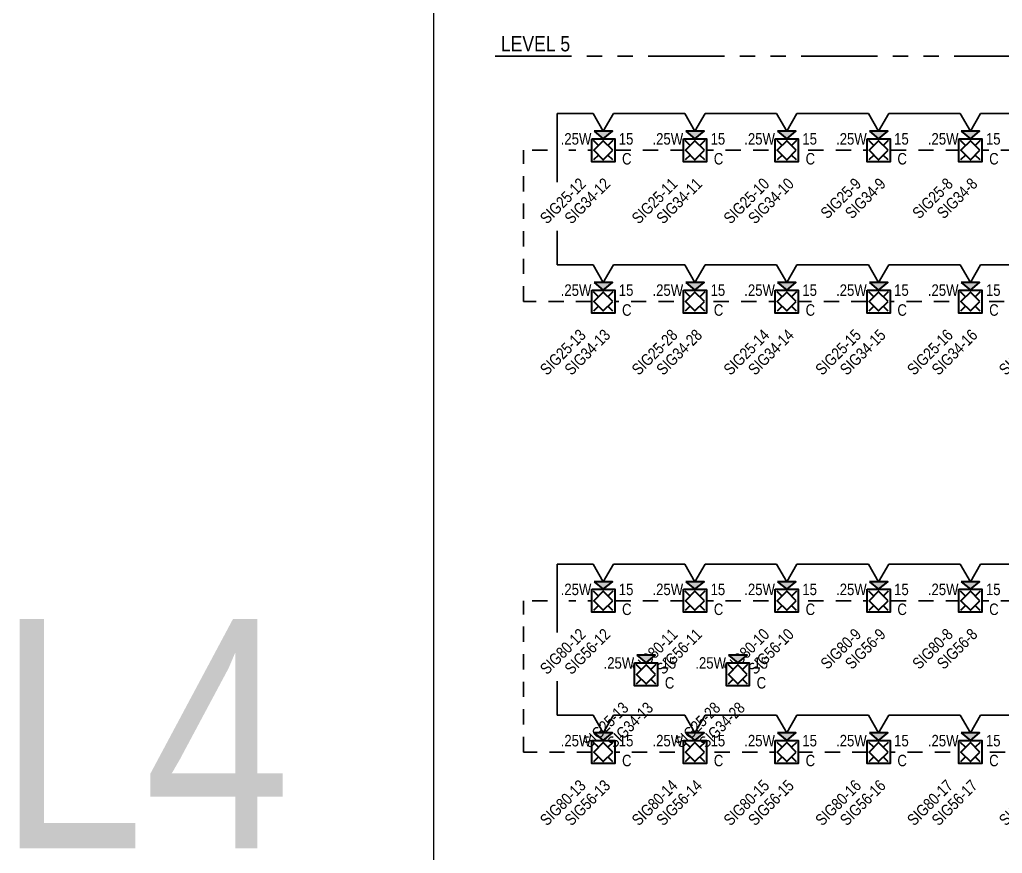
# Model space of a CAD drawing. Header units: inches. Extents: x 84 to 207, y -12 to 77.
# Drawn here: x 115.13 to 123.16, y 23.95 to 30.77 of the extents above; entities that cross this region are included whole.
import ezdxf
from ezdxf.enums import TextEntityAlignment as Align

# ---------------------------------------------------------------- set-up
doc = ezdxf.new("R2010")
doc.units = ezdxf.units.IN
doc.header["$MEASUREMENT"] = 0
doc.set_wipeout_variables(frame=1)
doc.linetypes.add('HIDDEN2', pattern=[0.1875, 0.125, -0.0625])
doc.linetypes.add('PHANTOM2', pattern=[1.25, 0.625, -0.125, 0.125, -0.125, 0.125, -0.125])
for name, color, linetype, lineweight in [('F-ALRM-INDC', 83, 'Continuous', 40), ('F-ALRM-WIRE-DTCT', 151, 'Continuous', 35), ('F-ALRM-WIRE-INDC', 3, 'Continuous', 35), ('F-ALRM-WIRE-SPKR', 221, 'HIDDEN2', 35), ('F-ANNO-INDC', 3, 'Continuous', 25), ('F-ANNO-INDC-ADDR', 91, 'Continuous', 25), ('F-ANNO-INDC-CAND', 120, 'Continuous', 25), ('F-ANNO-INDC-DESC', 111, 'Continuous', 25), ('F-ANNO-INDC-NOTE', 110, 'Continuous', 25), ('F-ANNO-SPKR-ADDR', 210, 'Continuous', 25), ('F-ANNO-SPKR-WATT', 220, 'Continuous', 25), ('F-ANNO-TEXT', 7, 'Continuous', 25), ('F-ANNO-WIPE', 7, 'Continuous', 0)]:
    doc.layers.add(name, color=color, linetype=linetype, lineweight=lineweight)
doc.styles.add('Body', font='', dxfattribs={"height": 0.09375})
doc.styles.get("Standard").update_dxf_attribs({"font": 'arial.ttf'})
doc.styles.get('Body').set_extended_font_data('Arial Narrow')

# ---------------------------------------------------------------- blocks, each defined once
blk = doc.blocks.new('*U22')
at = {"color": 0, "linetype": 'ByBlock', "lineweight": -2, "style": 'Body', "flags": 9}
blk.add_attdef('WIREDROP', text='', height=0.00938, dxfattribs=at).set_placement((0, -0.1449), align=Align.MIDDLE_CENTER)
at = {"layer": 'F-ANNO-INDC-ADDR', "style": 'Body', "flags": 8}
blk.add_attdef('NACTAG', text='', height=0.0938, rotation=45, dxfattribs=at).set_placement((-0.2007, -0.2176), align=Align.TOP_RIGHT)
at = {"layer": 'F-ANNO-INDC-DESC', "lineweight": 30, "flags": 51}
blk.add_attdef('DESCRIPTION', text='', height=0.0938, rotation=45, dxfattribs=at).set_placement((0.2007, -0.2176), align=Align.TOP_RIGHT)
at = {"layer": 'F-ANNO-INDC-NOTE', "lineweight": 30, "flags": 104}
blk.add_attdef('NOTES', text='', height=0.0938, dxfattribs=at).set_placement((-0.1927, -0.0693), align=Align.MIDDLE_RIGHT)
at = {"layer": 'F-ANNO-SPKR-ADDR', "style": 'Body', "flags": 8}
blk.add_attdef('SPEAKTAG', text='', height=0.0938, rotation=45, dxfattribs=at).set_placement((0, -0.2176), align=Align.TOP_RIGHT)
at = {"linetype": 'ByBlock', "ltscale": 0.5}
blk.add_wipeout([(-0.0938, 0.0937), (0.0937, 0.0937), (0.0937, -0.0938), (-0.0938, -0.0938)], dxfattribs=at).dxf.layer = 'F-ANNO-WIPE'
at = {"color": 0, "linetype": 'ByBlock', "lineweight": -2, "ltscale": 0.5}
for p, q in [((-0.0387, -0.0387), (-0.0793, -0.0793)), ((0.0793, -0.0793), (0.0387, -0.0387))]:
    blk.add_line(p, q, dxfattribs=at)
at = {"color": 0, "linetype": 'ByBlock', "lineweight": -2, "style": 'Body', "flags": 9}
blk.add_attdef('WIRE', (-0.0007, 0), '', height=0.00938, dxfattribs=at)
for tag, p in [('CONNFROM_SPEAK', (0, -0.1336)), ('CONNFROM_NAC', (0, -0.121)), ('ELEVATION', (0, -0.1084)), ('PID', (0, -0.0962))]:
    blk.add_attdef(tag, text='', height=0.00938, dxfattribs=at).set_placement(p, align=Align.MIDDLE_CENTER)
at = {"layer": 'F-ANNO-INDC', "style": 'Body', "flags": 8}
blk.add_attdef('CEIL', text='', height=0.0938, dxfattribs=at).set_placement((0.1927, -0.0693), align=Align.MIDDLE_CENTER)
at = {"layer": 'F-ANNO-INDC-NOTE', "style": 'Body'}
blk.add_attdef('NOTE', text='', height=0.0938, dxfattribs=at).set_placement((-0.1927, -0.0693), align=Align.MIDDLE_CENTER)
at = {"linetype": 'ByBlock'}
blk.add_wipeout([(-0.075, 0.1562), (0, 0.0937), (0.075, 0.1562)], dxfattribs=at).dxf.layer = 'F-ANNO-WIPE'
h = blk.add_hatch(color=0)
h.dxf.hatch_style = 1
h.paths.add_polyline_path([(0.075, 0.1562), (-0.075, 0.1562), (0, 0.0937)])
at = {"color": 0, "linetype": 'ByBlock', "lineweight": -2, "ltscale": 0.5}
for p, q in [((-0.0387, 0.0387), (-0.0793, 0.0793)), ((0.0793, 0.0793), (0.0387, 0.0387))]:
    blk.add_line(p, q, dxfattribs=at)
for points in [[(-0.0938, 0.0937), (0.0937, 0.0937), (0.0937, -0.0938), (-0.0938, -0.0938)], [(0.0774, 0), (0, 0.0774), (-0.0774, 0), (0, -0.0774)]]:
    blk.add_lwpolyline(points, close=True, dxfattribs=at)
at = {"color": 0, "linetype": 'ByBlock', "lineweight": -2}
blk.add_lwpolyline([(-0.075, 0.1562), (0, 0.0937), (0.075, 0.1562)], close=True, dxfattribs=at)
at = {"layer": 'F-ANNO-INDC', "style": 'Body', "flags": 8}
for tag, p in [('WG', (-0.1927, 0.229)), ('WP', (0.1927, 0.229))]:
    blk.add_attdef(tag, text='', height=0.0938, dxfattribs=at).set_placement(p, align=Align.MIDDLE_CENTER)
at = {"layer": 'F-ANNO-INDC-CAND', "style": 'Body', "flags": 8}
blk.add_attdef('CD', text='', height=0.0938, dxfattribs=at).set_placement((0.1871, 0.0933), align=Align.MIDDLE_CENTER)
at = {"layer": 'F-ANNO-SPKR-WATT', "linetype": 'Continuous', "style": 'Body', "flags": 8}
blk.add_attdef('WATT', text='', height=0.0938, dxfattribs=at).set_placement((-0.2221, 0.0933), align=Align.MIDDLE_CENTER)
blk = doc.blocks.new('*U64')
at = {"color": 0, "linetype": 'ByBlock', "lineweight": -2}
for points in [[(0, 0.1557), (-0.0833, 0.3)], [(0, 0.1557), (0.0833, 0.3)], [(0.0833, 0.3), (0.6667, 0.3)]]:
    blk.add_lwpolyline(points, dxfattribs=at)

msp = doc.modelspace()

# ---------------------------------------------------------------- linework, layer by layer
at = {"layer": 'F-ALRM-WIRE-DTCT', "color": 251, "linetype": 'PHANTOM2', "true_color": 0x636466}
msp.add_line((119.0119, 30.4679), (147.5653, 30.4679), dxfattribs=at)
at = {"layer": 'F-ALRM-WIRE-INDC'}
for p, q in [((119.8121, 29.9991), (119.5204, 29.9991)), ((119.5204, 29.0415), (119.5204, 28.7632)), ((119.8121, 28.7632), (119.5204, 28.7632)), ((119.8121, 26.3178), (119.5204, 26.3178)), ((119.5204, 25.3602), (119.5204, 25.0819)), ((119.8121, 25.0819), (119.5204, 25.0819))]:
    msp.add_line(p, q, dxfattribs=at)
at = {"layer": 'F-ALRM-WIRE-SPKR'}
for p, q in [((119.2429, 28.4627), (119.2429, 29.6986)), ((119.2429, 24.7814), (119.2429, 26.0173))]:
    msp.add_line(p, q, dxfattribs=at)
for points in [[(128.8954, 29.6986), (119.6141, 29.6986)], [(128.7978, 28.4627), (119.2429, 28.4627)], [(128.8954, 26.0173), (119.6141, 26.0173)], [(129.9305, 24.7814), (119.2429, 24.7814)]]:
    msp.add_lwpolyline(points, dxfattribs=at)

# ---------------------------------------------------------------- texts
at = {"layer": 'Defpoints', "color": 6, "style": 'Body'}
msp.add_text('L4', height=1.875, dxfattribs=at).set_placement((114.9507, 23.9934))
at = {"layer": 'F-ANNO-TEXT', "insert": (119.06, 30.5051), "char_height": 0.125, "width": 0.859512, "attachment_point": 7, "style": 'Body'}
msp.add_mtext('LEVEL 5', dxfattribs=at)

# ---------------------------------------------------------------- next in the draw order: block references
at = {"layer": 'F-ALRM-INDC'}
ref = msp.add_blockref('*U22', (122.8954, 29.6986), dxfattribs=at)
ref.add_attrib('CEIL', 'C', dxfattribs={"layer": 'F-ANNO-INDC', "height": 0.0938, "style": 'Body'}).set_placement((123.088, 29.6293), align=Align.MIDDLE_CENTER)
ref.add_attrib('NACTAG', 'SIG25-8', dxfattribs={"layer": 'F-ANNO-INDC-ADDR', "height": 0.09375, "rotation": 45, "style": 'Body'}).set_placement((122.6947, 29.481), align=Align.TOP_RIGHT)
ref.add_attrib('CD', '15', dxfattribs={"layer": 'F-ANNO-INDC-CAND', "height": 0.09375, "style": 'Body'}).set_placement((123.0824, 29.7919), align=Align.MIDDLE_CENTER)
ref.add_attrib('SPEAKTAG', 'SIG34-8', dxfattribs={"layer": 'F-ANNO-SPKR-ADDR', "height": 0.09375, "rotation": 45, "style": 'Body'}).set_placement((122.8954, 29.481), align=Align.TOP_RIGHT)
ref.add_attrib('WATT', '.25W', dxfattribs={"layer": 'F-ANNO-SPKR-WATT', "linetype": 'Continuous', "height": 0.09375, "style": 'Body'}).set_placement((122.6733, 29.7919), align=Align.MIDDLE_CENTER)
ref = msp.add_blockref('*U22', (119.8954, 28.4627), dxfattribs=at)
ref.add_attrib('CEIL', 'C', dxfattribs={"layer": 'F-ANNO-INDC', "height": 0.0938, "style": 'Body'}).set_placement((120.088, 28.3934), align=Align.MIDDLE_CENTER)
ref.add_attrib('NACTAG', 'SIG25-13', dxfattribs={"layer": 'F-ANNO-INDC-ADDR', "height": 0.09375, "rotation": 45, "style": 'Body'}).set_placement((119.6947, 28.245), align=Align.TOP_RIGHT)
ref.add_attrib('CD', '15', dxfattribs={"layer": 'F-ANNO-INDC-CAND', "height": 0.09375, "style": 'Body'}).set_placement((120.0824, 28.5559), align=Align.MIDDLE_CENTER)
ref.add_attrib('SPEAKTAG', 'SIG34-13', dxfattribs={"layer": 'F-ANNO-SPKR-ADDR', "height": 0.09375, "rotation": 45, "style": 'Body'}).set_placement((119.8954, 28.245), align=Align.TOP_RIGHT)
ref.add_attrib('WATT', '.25W', dxfattribs={"layer": 'F-ANNO-SPKR-WATT', "linetype": 'Continuous', "height": 0.09375, "style": 'Body'}).set_placement((119.6733, 28.5559), align=Align.MIDDLE_CENTER)
ref = msp.add_blockref('*U22', (121.3954, 28.4627), dxfattribs=at)
ref.add_attrib('CEIL', 'C', dxfattribs={"layer": 'F-ANNO-INDC', "height": 0.0938, "style": 'Body'}).set_placement((121.588, 28.3934), align=Align.MIDDLE_CENTER)
ref.add_attrib('NACTAG', 'SIG25-14', dxfattribs={"layer": 'F-ANNO-INDC-ADDR', "height": 0.09375, "rotation": 45, "style": 'Body'}).set_placement((121.1947, 28.245), align=Align.TOP_RIGHT)
ref.add_attrib('CD', '15', dxfattribs={"layer": 'F-ANNO-INDC-CAND', "height": 0.09375, "style": 'Body'}).set_placement((121.5824, 28.5559), align=Align.MIDDLE_CENTER)
ref.add_attrib('SPEAKTAG', 'SIG34-14', dxfattribs={"layer": 'F-ANNO-SPKR-ADDR', "height": 0.09375, "rotation": 45, "style": 'Body'}).set_placement((121.3954, 28.245), align=Align.TOP_RIGHT)
ref.add_attrib('WATT', '.25W', dxfattribs={"layer": 'F-ANNO-SPKR-WATT', "linetype": 'Continuous', "height": 0.09375, "style": 'Body'}).set_placement((121.1733, 28.5559), align=Align.MIDDLE_CENTER)
ref = msp.add_blockref('*U22', (122.8954, 26.0173), dxfattribs=at)
ref.add_attrib('CEIL', 'C', dxfattribs={"layer": 'F-ANNO-INDC', "height": 0.0938, "style": 'Body'}).set_placement((123.088, 25.948), align=Align.MIDDLE_CENTER)
ref.add_attrib('NACTAG', 'SIG80-8', dxfattribs={"layer": 'F-ANNO-INDC-ADDR', "height": 0.09375, "rotation": 45, "style": 'Body'}).set_placement((122.6947, 25.7997), align=Align.TOP_RIGHT)
ref.add_attrib('CD', '15', dxfattribs={"layer": 'F-ANNO-INDC-CAND', "height": 0.09375, "style": 'Body'}).set_placement((123.0824, 26.1106), align=Align.MIDDLE_CENTER)
ref.add_attrib('SPEAKTAG', 'SIG56-8', dxfattribs={"layer": 'F-ANNO-SPKR-ADDR', "height": 0.09375, "rotation": 45, "style": 'Body'}).set_placement((122.8954, 25.7997), align=Align.TOP_RIGHT)
ref.add_attrib('WATT', '.25W', dxfattribs={"layer": 'F-ANNO-SPKR-WATT', "linetype": 'Continuous', "height": 0.09375, "style": 'Body'}).set_placement((122.6733, 26.1106), align=Align.MIDDLE_CENTER)
ref = msp.add_blockref('*U22', (119.8954, 24.7814), dxfattribs=at)
ref.add_attrib('CEIL', 'C', dxfattribs={"layer": 'F-ANNO-INDC', "height": 0.0938, "style": 'Body'}).set_placement((120.088, 24.7121), align=Align.MIDDLE_CENTER)
ref.add_attrib('NACTAG', 'SIG80-13', dxfattribs={"layer": 'F-ANNO-INDC-ADDR', "height": 0.09375, "rotation": 45, "style": 'Body'}).set_placement((119.6947, 24.5637), align=Align.TOP_RIGHT)
ref.add_attrib('CD', '15', dxfattribs={"layer": 'F-ANNO-INDC-CAND', "height": 0.09375, "style": 'Body'}).set_placement((120.0824, 24.8746), align=Align.MIDDLE_CENTER)
ref.add_attrib('SPEAKTAG', 'SIG56-13', dxfattribs={"layer": 'F-ANNO-SPKR-ADDR', "height": 0.09375, "rotation": 45, "style": 'Body'}).set_placement((119.8954, 24.5637), align=Align.TOP_RIGHT)
ref.add_attrib('WATT', '.25W', dxfattribs={"layer": 'F-ANNO-SPKR-WATT', "linetype": 'Continuous', "height": 0.09375, "style": 'Body'}).set_placement((119.6733, 24.8746), align=Align.MIDDLE_CENTER)

# ---------------------------------------------------------------- next in the draw order: block references
ref = msp.add_blockref('*U22', (122.1454, 29.6986), dxfattribs=at)
ref.add_attrib('CEIL', 'C', dxfattribs={"layer": 'F-ANNO-INDC', "height": 0.0938, "style": 'Body'}).set_placement((122.338, 29.6293), align=Align.MIDDLE_CENTER)
ref.add_attrib('NACTAG', 'SIG25-9', dxfattribs={"layer": 'F-ANNO-INDC-ADDR', "height": 0.09375, "rotation": 45, "style": 'Body'}).set_placement((121.9447, 29.481), align=Align.TOP_RIGHT)
ref.add_attrib('CD', '15', dxfattribs={"layer": 'F-ANNO-INDC-CAND', "height": 0.09375, "style": 'Body'}).set_placement((122.3324, 29.7919), align=Align.MIDDLE_CENTER)
ref.add_attrib('SPEAKTAG', 'SIG34-9', dxfattribs={"layer": 'F-ANNO-SPKR-ADDR', "height": 0.09375, "rotation": 45, "style": 'Body'}).set_placement((122.1454, 29.481), align=Align.TOP_RIGHT)
ref.add_attrib('WATT', '.25W', dxfattribs={"layer": 'F-ANNO-SPKR-WATT', "linetype": 'Continuous', "height": 0.09375, "style": 'Body'}).set_placement((121.9233, 29.7919), align=Align.MIDDLE_CENTER)
ref = msp.add_blockref('*U22', (120.6454, 28.4627), dxfattribs=at)
ref.add_attrib('CEIL', 'C', dxfattribs={"layer": 'F-ANNO-INDC', "height": 0.0938, "style": 'Body'}).set_placement((120.838, 28.3934), align=Align.MIDDLE_CENTER)
ref.add_attrib('NACTAG', 'SIG25-28', dxfattribs={"layer": 'F-ANNO-INDC-ADDR', "height": 0.09375, "rotation": 45, "style": 'Body'}).set_placement((120.4447, 28.245), align=Align.TOP_RIGHT)
ref.add_attrib('CD', '15', dxfattribs={"layer": 'F-ANNO-INDC-CAND', "height": 0.09375, "style": 'Body'}).set_placement((120.8324, 28.5559), align=Align.MIDDLE_CENTER)
ref.add_attrib('SPEAKTAG', 'SIG34-28', dxfattribs={"layer": 'F-ANNO-SPKR-ADDR', "height": 0.09375, "rotation": 45, "style": 'Body'}).set_placement((120.6454, 28.245), align=Align.TOP_RIGHT)
ref.add_attrib('WATT', '.25W', dxfattribs={"layer": 'F-ANNO-SPKR-WATT', "linetype": 'Continuous', "height": 0.09375, "style": 'Body'}).set_placement((120.4233, 28.5559), align=Align.MIDDLE_CENTER)
ref = msp.add_blockref('*U22', (122.1454, 28.4627), dxfattribs=at)
ref.add_attrib('CEIL', 'C', dxfattribs={"layer": 'F-ANNO-INDC', "height": 0.0938, "style": 'Body'}).set_placement((122.338, 28.3934), align=Align.MIDDLE_CENTER)
ref.add_attrib('NACTAG', 'SIG25-15', dxfattribs={"layer": 'F-ANNO-INDC-ADDR', "height": 0.09375, "rotation": 45, "style": 'Body'}).set_placement((121.9447, 28.245), align=Align.TOP_RIGHT)
ref.add_attrib('CD', '15', dxfattribs={"layer": 'F-ANNO-INDC-CAND', "height": 0.09375, "style": 'Body'}).set_placement((122.3324, 28.5559), align=Align.MIDDLE_CENTER)
ref.add_attrib('SPEAKTAG', 'SIG34-15', dxfattribs={"layer": 'F-ANNO-SPKR-ADDR', "height": 0.09375, "rotation": 45, "style": 'Body'}).set_placement((122.1454, 28.245), align=Align.TOP_RIGHT)
ref.add_attrib('WATT', '.25W', dxfattribs={"layer": 'F-ANNO-SPKR-WATT', "linetype": 'Continuous', "height": 0.09375, "style": 'Body'}).set_placement((121.9233, 28.5559), align=Align.MIDDLE_CENTER)
ref = msp.add_blockref('*U22', (122.1454, 26.0173), dxfattribs=at)
ref.add_attrib('CEIL', 'C', dxfattribs={"layer": 'F-ANNO-INDC', "height": 0.0938, "style": 'Body'}).set_placement((122.338, 25.948), align=Align.MIDDLE_CENTER)
ref.add_attrib('NACTAG', 'SIG80-9', dxfattribs={"layer": 'F-ANNO-INDC-ADDR', "height": 0.09375, "rotation": 45, "style": 'Body'}).set_placement((121.9447, 25.7997), align=Align.TOP_RIGHT)
ref.add_attrib('CD', '15', dxfattribs={"layer": 'F-ANNO-INDC-CAND', "height": 0.09375, "style": 'Body'}).set_placement((122.3324, 26.1106), align=Align.MIDDLE_CENTER)
ref.add_attrib('SPEAKTAG', 'SIG56-9', dxfattribs={"layer": 'F-ANNO-SPKR-ADDR', "height": 0.09375, "rotation": 45, "style": 'Body'}).set_placement((122.1454, 25.7997), align=Align.TOP_RIGHT)
ref.add_attrib('WATT', '.25W', dxfattribs={"layer": 'F-ANNO-SPKR-WATT', "linetype": 'Continuous', "height": 0.09375, "style": 'Body'}).set_placement((121.9233, 26.1106), align=Align.MIDDLE_CENTER)
ref = msp.add_blockref('*U22', (120.6454, 24.7814), dxfattribs=at)
ref.add_attrib('CEIL', 'C', dxfattribs={"layer": 'F-ANNO-INDC', "height": 0.0938, "style": 'Body'}).set_placement((120.838, 24.7121), align=Align.MIDDLE_CENTER)
ref.add_attrib('NACTAG', 'SIG80-14', dxfattribs={"layer": 'F-ANNO-INDC-ADDR', "height": 0.09375, "rotation": 45, "style": 'Body'}).set_placement((120.4447, 24.5637), align=Align.TOP_RIGHT)
ref.add_attrib('CD', '15', dxfattribs={"layer": 'F-ANNO-INDC-CAND', "height": 0.09375, "style": 'Body'}).set_placement((120.8324, 24.8746), align=Align.MIDDLE_CENTER)
ref.add_attrib('SPEAKTAG', 'SIG56-14', dxfattribs={"layer": 'F-ANNO-SPKR-ADDR', "height": 0.09375, "rotation": 45, "style": 'Body'}).set_placement((120.6454, 24.5637), align=Align.TOP_RIGHT)
ref.add_attrib('WATT', '.25W', dxfattribs={"layer": 'F-ANNO-SPKR-WATT', "linetype": 'Continuous', "height": 0.09375, "style": 'Body'}).set_placement((120.4233, 24.8746), align=Align.MIDDLE_CENTER)
at = {"layer": 'F-ALRM-WIRE-INDC'}
for p in [(122.8954, 29.6991), (122.8954, 26.0178)]:
    msp.add_blockref('*U64', p, dxfattribs=at)

# ---------------------------------------------------------------- next in the draw order: block references
at = {"layer": 'F-ALRM-INDC'}
ref = msp.add_blockref('*U22', (121.3954, 29.6986), dxfattribs=at)
ref.add_attrib('CEIL', 'C', dxfattribs={"layer": 'F-ANNO-INDC', "height": 0.0938, "style": 'Body'}).set_placement((121.588, 29.6293), align=Align.MIDDLE_CENTER)
ref.add_attrib('NACTAG', 'SIG25-10', dxfattribs={"layer": 'F-ANNO-INDC-ADDR', "height": 0.09375, "rotation": 45, "style": 'Body'}).set_placement((121.1947, 29.481), align=Align.TOP_RIGHT)
ref.add_attrib('CD', '15', dxfattribs={"layer": 'F-ANNO-INDC-CAND', "height": 0.09375, "style": 'Body'}).set_placement((121.5824, 29.7919), align=Align.MIDDLE_CENTER)
ref.add_attrib('SPEAKTAG', 'SIG34-10', dxfattribs={"layer": 'F-ANNO-SPKR-ADDR', "height": 0.09375, "rotation": 45, "style": 'Body'}).set_placement((121.3954, 29.481), align=Align.TOP_RIGHT)
ref.add_attrib('WATT', '.25W', dxfattribs={"layer": 'F-ANNO-SPKR-WATT', "linetype": 'Continuous', "height": 0.09375, "style": 'Body'}).set_placement((121.1733, 29.7919), align=Align.MIDDLE_CENTER)
ref = msp.add_blockref('*U22', (122.8954, 28.4627), dxfattribs=at)
ref.add_attrib('CEIL', 'C', dxfattribs={"layer": 'F-ANNO-INDC', "height": 0.0938, "style": 'Body'}).set_placement((123.088, 28.3934), align=Align.MIDDLE_CENTER)
ref.add_attrib('NACTAG', 'SIG25-16', dxfattribs={"layer": 'F-ANNO-INDC-ADDR', "height": 0.09375, "rotation": 45, "style": 'Body'}).set_placement((122.6947, 28.245), align=Align.TOP_RIGHT)
ref.add_attrib('CD', '15', dxfattribs={"layer": 'F-ANNO-INDC-CAND', "height": 0.09375, "style": 'Body'}).set_placement((123.0824, 28.5559), align=Align.MIDDLE_CENTER)
ref.add_attrib('SPEAKTAG', 'SIG34-16', dxfattribs={"layer": 'F-ANNO-SPKR-ADDR', "height": 0.09375, "rotation": 45, "style": 'Body'}).set_placement((122.8954, 28.245), align=Align.TOP_RIGHT)
ref.add_attrib('WATT', '.25W', dxfattribs={"layer": 'F-ANNO-SPKR-WATT', "linetype": 'Continuous', "height": 0.09375, "style": 'Body'}).set_placement((122.6733, 28.5559), align=Align.MIDDLE_CENTER)
ref = msp.add_blockref('*U22', (121.3954, 26.0173), dxfattribs=at)
ref.add_attrib('CEIL', 'C', dxfattribs={"layer": 'F-ANNO-INDC', "height": 0.0938, "style": 'Body'}).set_placement((121.588, 25.948), align=Align.MIDDLE_CENTER)
ref.add_attrib('NACTAG', 'SIG80-10', dxfattribs={"layer": 'F-ANNO-INDC-ADDR', "height": 0.09375, "rotation": 45, "style": 'Body'}).set_placement((121.1947, 25.7997), align=Align.TOP_RIGHT)
ref.add_attrib('CD', '15', dxfattribs={"layer": 'F-ANNO-INDC-CAND', "height": 0.09375, "style": 'Body'}).set_placement((121.5824, 26.1106), align=Align.MIDDLE_CENTER)
ref.add_attrib('SPEAKTAG', 'SIG56-10', dxfattribs={"layer": 'F-ANNO-SPKR-ADDR', "height": 0.09375, "rotation": 45, "style": 'Body'}).set_placement((121.3954, 25.7997), align=Align.TOP_RIGHT)
ref.add_attrib('WATT', '.25W', dxfattribs={"layer": 'F-ANNO-SPKR-WATT', "linetype": 'Continuous', "height": 0.09375, "style": 'Body'}).set_placement((121.1733, 26.1106), align=Align.MIDDLE_CENTER)
ref = msp.add_blockref('*U22', (121.3954, 24.7814), dxfattribs=at)
ref.add_attrib('CEIL', 'C', dxfattribs={"layer": 'F-ANNO-INDC', "height": 0.0938, "style": 'Body'}).set_placement((121.588, 24.7121), align=Align.MIDDLE_CENTER)
ref.add_attrib('NACTAG', 'SIG80-15', dxfattribs={"layer": 'F-ANNO-INDC-ADDR', "height": 0.09375, "rotation": 45, "style": 'Body'}).set_placement((121.1947, 24.5637), align=Align.TOP_RIGHT)
ref.add_attrib('CD', '15', dxfattribs={"layer": 'F-ANNO-INDC-CAND', "height": 0.09375, "style": 'Body'}).set_placement((121.5824, 24.8746), align=Align.MIDDLE_CENTER)
ref.add_attrib('SPEAKTAG', 'SIG56-15', dxfattribs={"layer": 'F-ANNO-SPKR-ADDR', "height": 0.09375, "rotation": 45, "style": 'Body'}).set_placement((121.3954, 24.5637), align=Align.TOP_RIGHT)
ref.add_attrib('WATT', '.25W', dxfattribs={"layer": 'F-ANNO-SPKR-WATT', "linetype": 'Continuous', "height": 0.09375, "style": 'Body'}).set_placement((121.1733, 24.8746), align=Align.MIDDLE_CENTER)
at = {"layer": 'F-ALRM-WIRE-INDC'}
for p in [(122.1454, 29.6991), (119.8954, 28.4632), (120.6454, 28.4632), (121.3954, 28.4632), (122.1454, 26.0178), (119.8954, 24.7819)]:
    msp.add_blockref('*U64', p, dxfattribs=at)

# ---------------------------------------------------------------- next in the draw order: block references
at = {"layer": 'F-ALRM-INDC'}
ref = msp.add_blockref('*U22', (120.6454, 29.6986), dxfattribs=at)
ref.add_attrib('CEIL', 'C', dxfattribs={"layer": 'F-ANNO-INDC', "height": 0.0938, "style": 'Body'}).set_placement((120.838, 29.6293), align=Align.MIDDLE_CENTER)
ref.add_attrib('NACTAG', 'SIG25-11', dxfattribs={"layer": 'F-ANNO-INDC-ADDR', "height": 0.09375, "rotation": 45, "style": 'Body'}).set_placement((120.4447, 29.481), align=Align.TOP_RIGHT)
ref.add_attrib('CD', '15', dxfattribs={"layer": 'F-ANNO-INDC-CAND', "height": 0.09375, "style": 'Body'}).set_placement((120.8324, 29.7919), align=Align.MIDDLE_CENTER)
ref.add_attrib('SPEAKTAG', 'SIG34-11', dxfattribs={"layer": 'F-ANNO-SPKR-ADDR', "height": 0.09375, "rotation": 45, "style": 'Body'}).set_placement((120.6454, 29.481), align=Align.TOP_RIGHT)
ref.add_attrib('WATT', '.25W', dxfattribs={"layer": 'F-ANNO-SPKR-WATT', "linetype": 'Continuous', "height": 0.09375, "style": 'Body'}).set_placement((120.4233, 29.7919), align=Align.MIDDLE_CENTER)
ref = msp.add_blockref('*U22', (123.6454, 28.4627), dxfattribs=at)
ref.add_attrib('CEIL', 'C', dxfattribs={"layer": 'F-ANNO-INDC', "height": 0.0938, "style": 'Body'}).set_placement((123.838, 28.3934), align=Align.MIDDLE_CENTER)
ref.add_attrib('NACTAG', 'SIG25-17', dxfattribs={"layer": 'F-ANNO-INDC-ADDR', "height": 0.09375, "rotation": 45, "style": 'Body'}).set_placement((123.4447, 28.245), align=Align.TOP_RIGHT)
ref.add_attrib('CD', '15', dxfattribs={"layer": 'F-ANNO-INDC-CAND', "height": 0.09375, "style": 'Body'}).set_placement((123.8324, 28.5559), align=Align.MIDDLE_CENTER)
ref.add_attrib('SPEAKTAG', 'SIG34-17', dxfattribs={"layer": 'F-ANNO-SPKR-ADDR', "height": 0.09375, "rotation": 45, "style": 'Body'}).set_placement((123.6454, 28.245), align=Align.TOP_RIGHT)
ref.add_attrib('WATT', '.25W', dxfattribs={"layer": 'F-ANNO-SPKR-WATT', "linetype": 'Continuous', "height": 0.09375, "style": 'Body'}).set_placement((123.4233, 28.5559), align=Align.MIDDLE_CENTER)
ref = msp.add_blockref('*U22', (120.6454, 26.0173), dxfattribs=at)
ref.add_attrib('CEIL', 'C', dxfattribs={"layer": 'F-ANNO-INDC', "height": 0.0938, "style": 'Body'}).set_placement((120.838, 25.948), align=Align.MIDDLE_CENTER)
ref.add_attrib('NACTAG', 'SIG80-11', dxfattribs={"layer": 'F-ANNO-INDC-ADDR', "height": 0.09375, "rotation": 45, "style": 'Body'}).set_placement((120.4447, 25.7997), align=Align.TOP_RIGHT)
ref.add_attrib('CD', '15', dxfattribs={"layer": 'F-ANNO-INDC-CAND', "height": 0.09375, "style": 'Body'}).set_placement((120.8324, 26.1106), align=Align.MIDDLE_CENTER)
ref.add_attrib('SPEAKTAG', 'SIG56-11', dxfattribs={"layer": 'F-ANNO-SPKR-ADDR', "height": 0.09375, "rotation": 45, "style": 'Body'}).set_placement((120.6454, 25.7997), align=Align.TOP_RIGHT)
ref.add_attrib('WATT', '.25W', dxfattribs={"layer": 'F-ANNO-SPKR-WATT', "linetype": 'Continuous', "height": 0.09375, "style": 'Body'}).set_placement((120.4233, 26.1106), align=Align.MIDDLE_CENTER)
ref = msp.add_blockref('*U22', (122.1454, 24.7814), dxfattribs=at)
ref.add_attrib('CEIL', 'C', dxfattribs={"layer": 'F-ANNO-INDC', "height": 0.0938, "style": 'Body'}).set_placement((122.338, 24.7121), align=Align.MIDDLE_CENTER)
ref.add_attrib('NACTAG', 'SIG80-16', dxfattribs={"layer": 'F-ANNO-INDC-ADDR', "height": 0.09375, "rotation": 45, "style": 'Body'}).set_placement((121.9447, 24.5637), align=Align.TOP_RIGHT)
ref.add_attrib('CD', '15', dxfattribs={"layer": 'F-ANNO-INDC-CAND', "height": 0.09375, "style": 'Body'}).set_placement((122.3324, 24.8746), align=Align.MIDDLE_CENTER)
ref.add_attrib('SPEAKTAG', 'SIG56-16', dxfattribs={"layer": 'F-ANNO-SPKR-ADDR', "height": 0.09375, "rotation": 45, "style": 'Body'}).set_placement((122.1454, 24.5637), align=Align.TOP_RIGHT)
ref.add_attrib('WATT', '.25W', dxfattribs={"layer": 'F-ANNO-SPKR-WATT', "linetype": 'Continuous', "height": 0.09375, "style": 'Body'}).set_placement((121.9233, 24.8746), align=Align.MIDDLE_CENTER)
at = {"layer": 'F-ALRM-WIRE-INDC'}
for p in [(121.3954, 29.6991), (122.1454, 28.4632), (121.3954, 26.0178), (120.6454, 24.7819)]:
    msp.add_blockref('*U64', p, dxfattribs=at)

# ---------------------------------------------------------------- next in the draw order: block references
at = {"layer": 'F-ALRM-INDC'}
ref = msp.add_blockref('*U22', (119.8954, 29.6986), dxfattribs=at)
ref.add_attrib('CEIL', 'C', dxfattribs={"layer": 'F-ANNO-INDC', "height": 0.0938, "style": 'Body'}).set_placement((120.088, 29.6293), align=Align.MIDDLE_CENTER)
ref.add_attrib('NACTAG', 'SIG25-12', dxfattribs={"layer": 'F-ANNO-INDC-ADDR', "height": 0.09375, "rotation": 45, "style": 'Body'}).set_placement((119.6947, 29.481), align=Align.TOP_RIGHT)
ref.add_attrib('CD', '15', dxfattribs={"layer": 'F-ANNO-INDC-CAND', "height": 0.09375, "style": 'Body'}).set_placement((120.0824, 29.7919), align=Align.MIDDLE_CENTER)
ref.add_attrib('SPEAKTAG', 'SIG34-12', dxfattribs={"layer": 'F-ANNO-SPKR-ADDR', "height": 0.09375, "rotation": 45, "style": 'Body'}).set_placement((119.8954, 29.481), align=Align.TOP_RIGHT)
ref.add_attrib('WATT', '.25W', dxfattribs={"layer": 'F-ANNO-SPKR-WATT', "linetype": 'Continuous', "height": 0.09375, "style": 'Body'}).set_placement((119.6733, 29.7919), align=Align.MIDDLE_CENTER)
ref = msp.add_blockref('*U22', (119.8954, 26.0173), dxfattribs=at)
ref.add_attrib('CEIL', 'C', dxfattribs={"layer": 'F-ANNO-INDC', "height": 0.0938, "style": 'Body'}).set_placement((120.088, 25.948), align=Align.MIDDLE_CENTER)
ref.add_attrib('NACTAG', 'SIG80-12', dxfattribs={"layer": 'F-ANNO-INDC-ADDR', "height": 0.09375, "rotation": 45, "style": 'Body'}).set_placement((119.6947, 25.7997), align=Align.TOP_RIGHT)
ref.add_attrib('CD', '15', dxfattribs={"layer": 'F-ANNO-INDC-CAND', "height": 0.09375, "style": 'Body'}).set_placement((120.0824, 26.1106), align=Align.MIDDLE_CENTER)
ref.add_attrib('SPEAKTAG', 'SIG56-12', dxfattribs={"layer": 'F-ANNO-SPKR-ADDR', "height": 0.09375, "rotation": 45, "style": 'Body'}).set_placement((119.8954, 25.7997), align=Align.TOP_RIGHT)
ref.add_attrib('WATT', '.25W', dxfattribs={"layer": 'F-ANNO-SPKR-WATT', "linetype": 'Continuous', "height": 0.09375, "style": 'Body'}).set_placement((119.6733, 26.1106), align=Align.MIDDLE_CENTER)
ref = msp.add_blockref('*U22', (122.8954, 24.7814), dxfattribs=at)
ref.add_attrib('CEIL', 'C', dxfattribs={"layer": 'F-ANNO-INDC', "height": 0.0938, "style": 'Body'}).set_placement((123.088, 24.7121), align=Align.MIDDLE_CENTER)
ref.add_attrib('NACTAG', 'SIG80-17', dxfattribs={"layer": 'F-ANNO-INDC-ADDR', "height": 0.09375, "rotation": 45, "style": 'Body'}).set_placement((122.6947, 24.5637), align=Align.TOP_RIGHT)
ref.add_attrib('CD', '15', dxfattribs={"layer": 'F-ANNO-INDC-CAND', "height": 0.09375, "style": 'Body'}).set_placement((123.0824, 24.8746), align=Align.MIDDLE_CENTER)
ref.add_attrib('SPEAKTAG', 'SIG56-17', dxfattribs={"layer": 'F-ANNO-SPKR-ADDR', "height": 0.09375, "rotation": 45, "style": 'Body'}).set_placement((122.8954, 24.5637), align=Align.TOP_RIGHT)
ref.add_attrib('WATT', '.25W', dxfattribs={"layer": 'F-ANNO-SPKR-WATT', "linetype": 'Continuous', "height": 0.09375, "style": 'Body'}).set_placement((122.6733, 24.8746), align=Align.MIDDLE_CENTER)
at = {"layer": 'F-ALRM-WIRE-INDC'}
for p in [(120.6454, 29.6991), (122.8954, 28.4632), (120.6454, 26.0178), (121.3954, 24.7819)]:
    msp.add_blockref('*U64', p, dxfattribs=at)

# ---------------------------------------------------------------- next in the draw order: linework, layer by layer
for p, q in [((119.5204, 29.9991), (119.5204, 29.4393)), ((119.5204, 26.3178), (119.5204, 25.758))]:
    msp.add_line(p, q, dxfattribs=at)
at = {"layer": 'F-ALRM-WIRE-SPKR'}
for points in [[(119.4411, 29.6986), (119.2429, 29.6986)], [(119.4411, 26.0173), (119.2429, 26.0173)]]:
    msp.add_lwpolyline(points, dxfattribs=at)

# ---------------------------------------------------------------- next in the draw order: block references
at = {"layer": 'F-ALRM-INDC'}
ref = msp.add_blockref('*U22', (120.2454, 25.4162), dxfattribs=at)
ref.add_attrib('CEIL', 'C', dxfattribs={"layer": 'F-ANNO-INDC', "height": 0.0938, "style": 'Body'}).set_placement((120.4381, 25.3469), align=Align.MIDDLE_CENTER)
ref.add_attrib('NACTAG', 'SIG25-13', dxfattribs={"layer": 'F-ANNO-INDC-ADDR', "height": 0.09375, "rotation": 45, "style": 'Body'}).set_placement((120.0447, 25.1986), align=Align.TOP_RIGHT)
ref.add_attrib('CD', '15', dxfattribs={"layer": 'F-ANNO-INDC-CAND', "height": 0.09375, "style": 'Body'}).set_placement((120.4325, 25.5095), align=Align.MIDDLE_CENTER)
ref.add_attrib('SPEAKTAG', 'SIG34-13', dxfattribs={"layer": 'F-ANNO-SPKR-ADDR', "height": 0.09375, "rotation": 45, "style": 'Body'}).set_placement((120.2454, 25.1986), align=Align.TOP_RIGHT)
ref.add_attrib('WATT', '.25W', dxfattribs={"layer": 'F-ANNO-SPKR-WATT', "linetype": 'Continuous', "height": 0.09375, "style": 'Body'}).set_placement((120.0234, 25.5095), align=Align.MIDDLE_CENTER)
ref = msp.add_blockref('*U22', (123.6454, 24.7814), dxfattribs=at)
ref.add_attrib('CEIL', 'C', dxfattribs={"layer": 'F-ANNO-INDC', "height": 0.0938, "style": 'Body'}).set_placement((123.838, 24.7121), align=Align.MIDDLE_CENTER)
ref.add_attrib('NACTAG', 'SIG80-18', dxfattribs={"layer": 'F-ANNO-INDC-ADDR', "height": 0.09375, "rotation": 45, "style": 'Body'}).set_placement((123.4447, 24.5637), align=Align.TOP_RIGHT)
ref.add_attrib('CD', '15', dxfattribs={"layer": 'F-ANNO-INDC-CAND', "height": 0.09375, "style": 'Body'}).set_placement((123.8324, 24.8746), align=Align.MIDDLE_CENTER)
ref.add_attrib('SPEAKTAG', 'SIG56-18', dxfattribs={"layer": 'F-ANNO-SPKR-ADDR', "height": 0.09375, "rotation": 45, "style": 'Body'}).set_placement((123.6454, 24.5637), align=Align.TOP_RIGHT)
ref.add_attrib('WATT', '.25W', dxfattribs={"layer": 'F-ANNO-SPKR-WATT', "linetype": 'Continuous', "height": 0.09375, "style": 'Body'}).set_placement((123.4233, 24.8746), align=Align.MIDDLE_CENTER)
at = {"layer": 'F-ALRM-WIRE-INDC'}
for p in [(119.8954, 29.6991), (119.8954, 26.0178), (122.1454, 24.7819)]:
    msp.add_blockref('*U64', p, dxfattribs=at)

# ---------------------------------------------------------------- next in the draw order: block references
at = {"layer": 'F-ALRM-INDC'}
ref = msp.add_blockref('*U22', (120.9954, 25.4162), dxfattribs=at)
ref.add_attrib('CEIL', 'C', dxfattribs={"layer": 'F-ANNO-INDC', "height": 0.0938, "style": 'Body'}).set_placement((121.1881, 25.3469), align=Align.MIDDLE_CENTER)
ref.add_attrib('NACTAG', 'SIG25-28', dxfattribs={"layer": 'F-ANNO-INDC-ADDR', "height": 0.09375, "rotation": 45, "style": 'Body'}).set_placement((120.7947, 25.1986), align=Align.TOP_RIGHT)
ref.add_attrib('CD', '15', dxfattribs={"layer": 'F-ANNO-INDC-CAND', "height": 0.09375, "style": 'Body'}).set_placement((121.1825, 25.5095), align=Align.MIDDLE_CENTER)
ref.add_attrib('SPEAKTAG', 'SIG34-28', dxfattribs={"layer": 'F-ANNO-SPKR-ADDR', "height": 0.09375, "rotation": 45, "style": 'Body'}).set_placement((120.9954, 25.1986), align=Align.TOP_RIGHT)
ref.add_attrib('WATT', '.25W', dxfattribs={"layer": 'F-ANNO-SPKR-WATT', "linetype": 'Continuous', "height": 0.09375, "style": 'Body'}).set_placement((120.7734, 25.5095), align=Align.MIDDLE_CENTER)
at = {"layer": 'F-ALRM-WIRE-INDC'}
msp.add_blockref('*U64', (122.8954, 24.7819), dxfattribs=at)

# ---------------------------------------------------------------- next in the draw order: linework, layer by layer
at = {"layer": 'Defpoints', "color": 3}
msp.add_lwpolyline([(118.5083, 23.2331), (154.2067, 23.2331), (154.2067, 50.474), (118.5083, 50.474)], close=True, dxfattribs=at)

doc.saveas('drawing.dxf')
